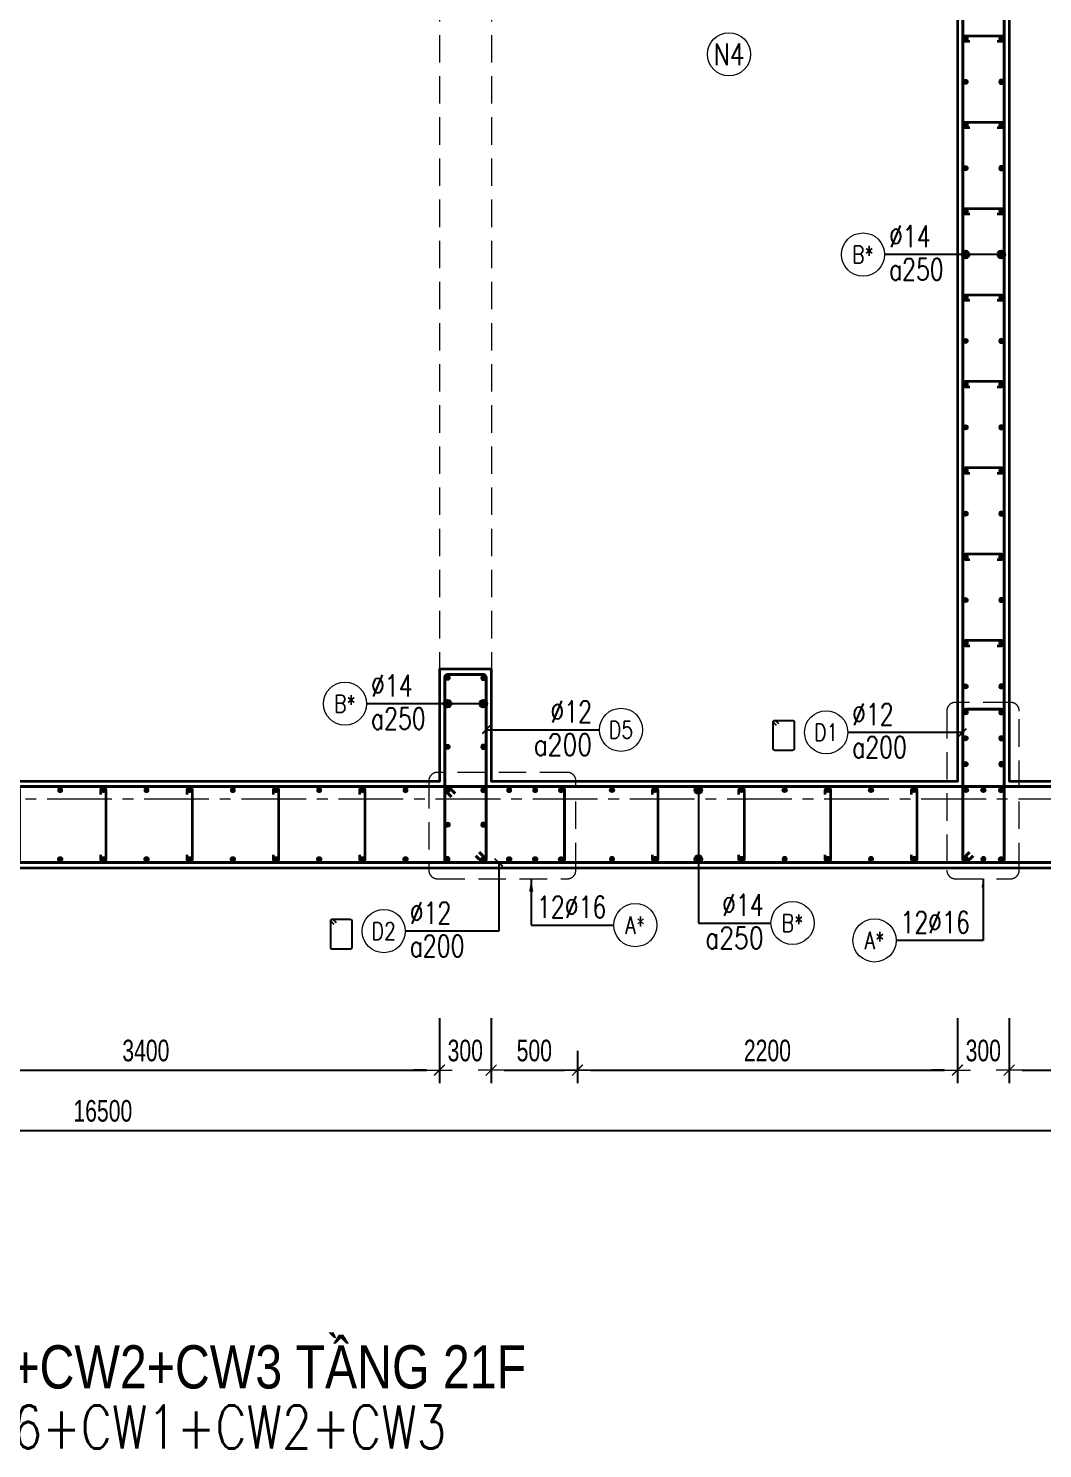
# Model space of a CAD drawing. Header units: millimetres. Extents: x 988833 to 1318015, y -9365 to 47591.
# Drawn here: x 1202603 to 1208477, y 28971 to 37192 of the extents above; entities that cross this region are included whole.
import ezdxf
from ezdxf.enums import TextEntityAlignment as Align

# ---------------------------------------------------------------- set-up
doc = ezdxf.new("R2010")
doc.units = ezdxf.units.MM
doc.header["$MEASUREMENT"] = 0
doc.linetypes.add('HIDDEN2', pattern=[4.7625, 3.175, -1.5875])
doc.linetypes.add('OF_Grid_1$0$CENTER2', pattern=[1.125, 0.75, -0.125, 0.125, -0.125])
doc.layers.get('0').update_dxf_attribs({"lineweight": 20})
doc.layers.get('Defpoints').update_dxf_attribs({"color": 151, "lineweight": 9})
for name, color, linetype, lineweight in [('KC-LEADER', 153, 'Continuous', 18), ('KC-THEP', 6, 'Continuous', 40), ('NDC_S_ANNO', 7, 'Continuous', 20), ('NDC_S_BEAM', 3, 'HIDDEN2', 20), ('NDC_S_DIM', 1, 'Continuous', 15), ('NDC_S_ENG TITLE', 3, 'Continuous', 20), ('NDC_S_HIDDEN', 8, 'HIDDEN2', 13), ('NDC_S_LEADER', 1, 'Continuous', 15), ('NDC_S_REBAR', 4, 'Continuous', 35), ('NDC_S_STIRRUP', 4, 'Continuous', 40), ('NDC_S_TEXT SYMBOL', 7, 'Continuous', 20), ('NDC_S_VN TEXT', 7, 'Continuous', 20), ('NDC_S_VN TITLE', 6, 'Continuous', 35), ('NDC_S_WALL', 6, 'Continuous', 35), ('OF_Grid_1$0$NDC_S_AXIS', 5, 'OF_Grid_1$0$CENTER2', 13)]:
    doc.layers.add(name, color=color, linetype=linetype, lineweight=lineweight)
doc.layers.add('Ligature', color=1, linetype='Continuous')
doc.styles.add('NDC_ANNO', font='', dxfattribs={"width": 0.8})
doc.styles.add('NDC_ARIAL', font='arial.ttf', dxfattribs={"width": 0.85})
doc.styles.add('NDC_DIM', font='', dxfattribs={"width": 0.75})
doc.styles.add('NDC_EN TXT', font='romans.shx', dxfattribs={"width": 0.8})
doc.styles.add('NDC_VIE TXT', font='arial.ttf', dxfattribs={"width": 0.8})
doc.styles.get('NDC_ANNO').set_extended_font_data('Dotum')
doc.styles.get('NDC_DIM').set_extended_font_data('Dotum')
doc.dimstyles.new('NDC_1-50', dxfattribs={"dimscale": 50, "dimtxt": 2.5, "dimasz": 1, "dimexe": 1.5, "dimexo": 0, "dimgap": 0.8, "dimtad": 1, "dimdec": 0, "dimdsep": 46, "dimtxsty": 'NDC_ARIAL', "dimblk": 'DIMMARK', "dimcen": 49999.938995, "dimdle": 1.5, "dimclrd": 1, "dimclre": 1, "dimclrt": 3, "dimadec": 0, "dimazin": 0, "dimtfac": 1, "dimtdec": 0, "dimtix": 1, "dimtmove": 2, "dimatfit": 3, "dimfxl": 1, "dimarcsym": 0})
doc.dimstyles.new('NDC_dim_30', dxfattribs={"dimscale": 30, "dimtxt": 2.5, "dimasz": 1.5, "dimexe": 1.5, "dimexo": 2.5, "dimgap": 1, "dimtad": 1, "dimdec": 0, "dimzin": 0, "dimdsep": 46, "dimtxsty": 'NDC_DIM', "dimblk": 'DIMMARK', "dimcen": 0.09, "dimdle": 1.2, "dimclrd": 1, "dimclre": 1, "dimclrt": 3, "dimadec": 0, "dimazin": 0, "dimtfac": 1, "dimtdec": 0, "dimtix": 1, "dimtofl": 0, "dimtmove": 0, "dimatfit": 3, "dimfxl": 6, "dimfxlon": 1, "dimtolj": 1, "dimtzin": 0, "dimarcsym": 0})
doc.dimstyles.new('NDC_dim_50', dxfattribs={"dimscale": 50, "dimtxt": 2.5, "dimasz": 1.5, "dimexe": 1.5, "dimexo": 2.5, "dimgap": 1, "dimtad": 1, "dimdec": 0, "dimzin": 0, "dimdsep": 46, "dimtxsty": 'NDC_DIM', "dimblk": 'DIMMARK', "dimcen": 0.09, "dimdle": 1.2, "dimclrd": 1, "dimclre": 1, "dimclrt": 3, "dimadec": 0, "dimazin": 0, "dimtfac": 1, "dimtdec": 0, "dimtix": 1, "dimtofl": 0, "dimtmove": 0, "dimatfit": 3, "dimfxl": 6, "dimfxlon": 1, "dimtolj": 1, "dimtzin": 0, "dimarcsym": 0})

# ---------------------------------------------------------------- blocks, each defined once
blk = doc.blocks.new('DIMMARK')
at = {"layer": 'NDC_S_DIM', "color": 1}
blk.add_line((-1.5, 0), (1, 0), dxfattribs=at)
at = {"layer": 'NDC_S_DIM', "color": 2, "const_width": 0.1}
blk.add_lwpolyline([(-0.42, -0.42), (0.42, 0.42)], dxfattribs=at)
blk = doc.blocks.new('*D934')
at = {"layer": 'Defpoints', "color": 0, "ltscale": 200, "transparency": 16777216}
for p in [(1211284.5, 32648.7), (1194784.5, 32332.9), (1211284.5, 30812.6)]:
    blk.add_point(p, dxfattribs=at)
at = {"layer": 'NDC_S_DIM', "color": 1, "lineweight": -2, "ltscale": 200, "transparency": 16777216}
for p, q in [((1194784.5, 31112.6), (1194784.5, 30737.6)), ((1211284.5, 31112.6), (1211284.5, 30737.6)), ((1194859.5, 30812.6), (1211209.5, 30812.6))]:
    blk.add_line(p, q, dxfattribs=at)
at = {"layer": 'NDC_S_DIM', "color": 1, "lineweight": -2, "ltscale": 200, "transparency": 16777216, "xscale": 75, "yscale": 75, "zscale": 75, "rotation": 180}
blk.add_blockref('DIMMARK', (1194784.5, 30812.6), dxfattribs=at)
at = {"layer": 'NDC_S_DIM', "color": 1, "lineweight": -2, "ltscale": 200, "transparency": 16777216, "xscale": 75, "yscale": 75, "zscale": 75}
blk.add_blockref('DIMMARK', (1211284.5, 30812.6), dxfattribs=at)
at = {"layer": 'NDC_S_DIM', "color": 3, "ltscale": 200, "transparency": 16777216, "insert": (1203034.5, 30925.2), "char_height": 125, "attachment_point": 5, "style": 'NDC_DIM'}
blk.add_mtext('\\A1;16500', dxfattribs=at)
blk = doc.blocks.new('THEP')
at = {"layer": 'KC-LEADER', "color": 6}
blk.add_circle((0, 0), 14, dxfattribs=at)
at = {"layer": 'KC-THEP'}
for p, q in [((-14, 0), (14, 0)), ((9.9, 9.9), (-9.9, -9.9)), ((-9.9, 9.9), (9.9, -9.9)), ((0, 14), (0, -14))]:
    blk.add_line(p, q, dxfattribs=at)
blk = doc.blocks.new('*U11')
blk.add_circle((-2.5, 0), 2.5)
at = {"layer": 'NDC_S_VN TEXT', "color": 3, "style": 'NDC_EN TXT', "width": 0.75}
for tag, p in [('DK1', (0.5, 0.85)), ('KC1', (0.5, -2.97))]:
    blk.add_attdef(tag, p, '', height=2.5, dxfattribs=at)
at = {"layer": 'NDC_S_VN TEXT', "color": 7, "style": 'NDC_EN TXT', "width": 0.8}
blk.add_attdef('SH2', text='', height=2, dxfattribs=at).set_placement((-2.5, 0), align=Align.MIDDLE)
blk = doc.blocks.new('*U10')
blk.add_circle((2.5, 0), 2.5)
at = {"layer": 'NDC_S_VN TEXT', "color": 3, "style": 'NDC_EN TXT'}
for tag, width, p in [('DK2', 0.75, (-0.85, 0.85)), ('KC2', 0.8, (-0.85, -2.97))]:
    blk.add_attdef(tag, text='', height=2.5, dxfattribs=dict(at, width=width)).set_placement(p, align=Align.RIGHT)
at = {"layer": 'NDC_S_VN TEXT', "color": 7, "style": 'NDC_EN TXT', "width": 0.8}
blk.add_attdef('SH3', text='', height=2, dxfattribs=at).set_placement((2.5, 0), align=Align.MIDDLE)
blk = doc.blocks.new('*U13')
blk.add_circle((-2.5, 0), 2.5)
at = {"layer": 'NDC_S_VN TEXT', "color": 3, "style": 'NDC_EN TXT', "width": 0.75}
blk.add_attdef('DK1', (0.5, 0.85), '', height=2.5, dxfattribs=at)
at = {"layer": 'NDC_S_VN TEXT', "color": 7, "style": 'NDC_EN TXT', "width": 0.8}
blk.add_attdef('SH2', text='', height=2, dxfattribs=at).set_placement((-2.5, 0), align=Align.MIDDLE)
blk = doc.blocks.new('*D977')
at = {"layer": 'Defpoints', "color": 0, "transparency": 16777216}
for p in [(1205283.5, 32821.7), (1204983.5, 32321.7), (1205283.5, 31161.8)]:
    blk.add_point(p, dxfattribs=at)
at = {"layer": 'NDC_S_DIM', "color": 1, "lineweight": -2, "transparency": 16777216}
for p, q in [((1204983.5, 31461.8), (1204983.5, 31086.8)), ((1205283.5, 31461.8), (1205283.5, 31086.8)), ((1204908.5, 31161.8), (1204833.5, 31161.8)), ((1205358.5, 31161.8), (1205433.5, 31161.8))]:
    blk.add_line(p, q, dxfattribs=at)
at = {"layer": 'NDC_S_DIM', "color": 1, "lineweight": -2, "transparency": 16777216, "xscale": 75, "yscale": 75, "zscale": 75}
blk.add_blockref('DIMMARK', (1204983.5, 31161.8), dxfattribs=at)
at = {"layer": 'NDC_S_DIM', "color": 1, "lineweight": -2, "transparency": 16777216, "xscale": 75, "yscale": 75, "zscale": 75, "rotation": 180}
blk.add_blockref('DIMMARK', (1205283.5, 31161.8), dxfattribs=at)
at = {"layer": 'NDC_S_DIM', "color": 3, "transparency": 16777216, "insert": (1205133.5, 31274.4), "char_height": 125, "attachment_point": 5, "style": 'NDC_DIM'}
blk.add_mtext('\\A1;300', dxfattribs=at)
blk = doc.blocks.new('*D978')
at = {"layer": 'Defpoints', "color": 0, "transparency": 16777216}
for p in [(1205283.5, 32821.7), (1205783.2, 31398.6), (1205783.2, 31161.8)]:
    blk.add_point(p, dxfattribs=at)
at = {"layer": 'NDC_S_DIM', "color": 1, "lineweight": -2, "transparency": 16777216}
for p, q in [((1205283.5, 31461.8), (1205283.5, 31086.8)), ((1205783.2, 31273.6), (1205783.2, 31086.8)), ((1205358.5, 31161.8), (1205708.2, 31161.8))]:
    blk.add_line(p, q, dxfattribs=at)
at = {"layer": 'NDC_S_DIM', "color": 1, "lineweight": -2, "transparency": 16777216, "xscale": 75, "yscale": 75, "zscale": 75, "rotation": 180}
blk.add_blockref('DIMMARK', (1205283.5, 31161.8), dxfattribs=at)
at = {"layer": 'NDC_S_DIM', "color": 1, "lineweight": -2, "transparency": 16777216, "xscale": 75, "yscale": 75, "zscale": 75}
blk.add_blockref('DIMMARK', (1205783.2, 31161.8), dxfattribs=at)
at = {"layer": 'NDC_S_DIM', "color": 3, "transparency": 16777216, "insert": (1205533.3, 31274.4), "char_height": 125, "attachment_point": 5, "style": 'NDC_DIM'}
blk.add_mtext('\\A1;500', dxfattribs=at)
blk = doc.blocks.new('*D979')
at = {"layer": 'Defpoints', "color": 0, "transparency": 16777216}
for p in [(1207983.5, 32821.7), (1205783.2, 31398.6), (1207983.5, 31161.8)]:
    blk.add_point(p, dxfattribs=at)
at = {"layer": 'NDC_S_DIM', "color": 1, "lineweight": -2, "transparency": 16777216}
for p, q in [((1207983.5, 31461.8), (1207983.5, 31086.8)), ((1205783.2, 31273.6), (1205783.2, 31086.8)), ((1205858.2, 31161.8), (1207908.5, 31161.8))]:
    blk.add_line(p, q, dxfattribs=at)
at = {"layer": 'NDC_S_DIM', "color": 1, "lineweight": -2, "transparency": 16777216, "xscale": 75, "yscale": 75, "zscale": 75, "rotation": 180}
blk.add_blockref('DIMMARK', (1205783.2, 31161.8), dxfattribs=at)
at = {"layer": 'NDC_S_DIM', "color": 1, "lineweight": -2, "transparency": 16777216, "xscale": 75, "yscale": 75, "zscale": 75}
blk.add_blockref('DIMMARK', (1207983.5, 31161.8), dxfattribs=at)
at = {"layer": 'NDC_S_DIM', "color": 3, "transparency": 16777216, "insert": (1206883.3, 31274.4), "char_height": 125, "attachment_point": 5, "style": 'NDC_DIM'}
blk.add_mtext('\\A1;2200', dxfattribs=at)
blk = doc.blocks.new('*D980')
at = {"layer": 'Defpoints', "color": 0, "transparency": 16777216}
for p in [(1207983.5, 32821.7), (1208283.5, 32821.7), (1208283.5, 31161.8)]:
    blk.add_point(p, dxfattribs=at)
at = {"layer": 'NDC_S_DIM', "color": 1, "lineweight": -2, "transparency": 16777216}
for p, q in [((1207983.5, 31461.8), (1207983.5, 31086.8)), ((1208283.5, 31461.8), (1208283.5, 31086.8)), ((1207908.5, 31161.8), (1207833.5, 31161.8)), ((1208358.5, 31161.8), (1208433.5, 31161.8))]:
    blk.add_line(p, q, dxfattribs=at)
at = {"layer": 'NDC_S_DIM', "color": 1, "lineweight": -2, "transparency": 16777216, "xscale": 75, "yscale": 75, "zscale": 75}
blk.add_blockref('DIMMARK', (1207983.5, 31161.8), dxfattribs=at)
at = {"layer": 'NDC_S_DIM', "color": 1, "lineweight": -2, "transparency": 16777216, "xscale": 75, "yscale": 75, "zscale": 75, "rotation": 180}
blk.add_blockref('DIMMARK', (1208283.5, 31161.8), dxfattribs=at)
at = {"layer": 'NDC_S_DIM', "color": 3, "transparency": 16777216, "insert": (1208133.5, 31274.4), "char_height": 125, "attachment_point": 5, "style": 'NDC_DIM'}
blk.add_mtext('\\A1;300', dxfattribs=at)
blk = doc.blocks.new('*D981')
at = {"layer": 'Defpoints', "color": 0, "transparency": 16777216}
for p in [(1208283.5, 32821.7), (1210483.1, 32770.1), (1210483.1, 31161.8)]:
    blk.add_point(p, dxfattribs=at)
at = {"layer": 'NDC_S_DIM', "color": 1, "lineweight": -2, "transparency": 16777216}
for p, q in [((1208283.5, 31461.8), (1208283.5, 31086.8)), ((1210483.1, 31461.8), (1210483.1, 31086.8)), ((1208358.5, 31161.8), (1210408.1, 31161.8))]:
    blk.add_line(p, q, dxfattribs=at)
at = {"layer": 'NDC_S_DIM', "color": 1, "lineweight": -2, "transparency": 16777216, "xscale": 75, "yscale": 75, "zscale": 75, "rotation": 180}
blk.add_blockref('DIMMARK', (1208283.5, 31161.8), dxfattribs=at)
at = {"layer": 'NDC_S_DIM', "color": 1, "lineweight": -2, "transparency": 16777216, "xscale": 75, "yscale": 75, "zscale": 75}
blk.add_blockref('DIMMARK', (1210483.1, 31161.8), dxfattribs=at)
at = {"layer": 'NDC_S_DIM', "color": 3, "transparency": 16777216, "insert": (1209383.3, 31274.4), "char_height": 125, "attachment_point": 5, "style": 'NDC_DIM'}
blk.add_mtext('\\A1;2200', dxfattribs=at)
blk = doc.blocks.new('*D994')
at = {"layer": 'Defpoints', "color": 0, "ltscale": 200, "transparency": 16777216}
for p in [(1201583.7, 32332.9), (1204983.5, 32332.9), (1204983.5, 31161.8)]:
    blk.add_point(p, dxfattribs=at)
at = {"layer": 'NDC_S_DIM', "color": 1, "lineweight": -2, "ltscale": 200, "transparency": 16777216}
for p, q in [((1201583.7, 31461.8), (1201583.7, 31086.8)), ((1204983.5, 31461.8), (1204983.5, 31086.8)), ((1201658.7, 31161.8), (1204908.5, 31161.8))]:
    blk.add_line(p, q, dxfattribs=at)
at = {"layer": 'NDC_S_DIM', "color": 1, "lineweight": -2, "ltscale": 200, "transparency": 16777216, "xscale": 75, "yscale": 75, "zscale": 75, "rotation": 180}
blk.add_blockref('DIMMARK', (1201583.7, 31161.8), dxfattribs=at)
at = {"layer": 'NDC_S_DIM', "color": 1, "lineweight": -2, "ltscale": 200, "transparency": 16777216, "xscale": 75, "yscale": 75, "zscale": 75}
blk.add_blockref('DIMMARK', (1204983.5, 31161.8), dxfattribs=at)
at = {"layer": 'NDC_S_DIM', "color": 3, "ltscale": 200, "transparency": 16777216, "insert": (1203283.6, 31274.4), "char_height": 125, "attachment_point": 5, "style": 'NDC_DIM'}
blk.add_mtext('\\A1;3400', dxfattribs=at)
blk = doc.blocks.new('*U997')
at = {"layer": 'KC-THEP', "xscale": -1, "rotation": 170.331435563619}
blk.add_blockref('THEP', (0, 200), dxfattribs=at)
at = {"layer": 'KC-THEP', "rotation": 9.668564436380946}
blk.add_blockref('THEP', (0, -200), dxfattribs=at)
blk = doc.blocks.new('*U998')
at = {"layer": 'NDC_S_WALL', "color": 0, "linetype": 'ByBlock', "lineweight": -2, "transparency": 16777216}
for p in [(0, 0), (250, 0), (500, 0), (750, 0), (1000, 0), (1250, 0), (1500, 0), (1750, 0), (2000, 0), (2250, 0), (2500, 0), (2750, 0), (3000, 0), (3250, 0)]:
    blk.add_blockref('*U997', p, dxfattribs=at)
blk = doc.blocks.new('*U1000')
at = {"layer": 'NDC_S_REBAR'}
blk.add_lwpolyline([(-15, 175), (-15, 200, -1), (15, 200), (15, -200, -1), (-15, -200), (-15, -175)], format="xyb", dxfattribs=at)
blk = doc.blocks.new('*U999')
at = {"layer": 'NDC_S_HIDDEN', "color": 0, "linetype": 'ByBlock', "lineweight": -2, "transparency": 16777216}
for p in [(0, 0), (500, 0), (1000, 0), (1500, 0), (2000, 0), (2500, 0)]:
    blk.add_blockref('*U1000', p, dxfattribs=at)
blk = doc.blocks.new('*U9')
blk.add_circle((2.5, 0), 2.5)
at = {"layer": 'NDC_S_VN TEXT', "color": 3, "style": 'NDC_EN TXT', "width": 0.75}
blk.add_attdef('DK2', text='', height=2.5, dxfattribs=at).set_placement((-0.85, 0.85), align=Align.RIGHT)
at = {"layer": 'NDC_S_VN TEXT', "color": 7, "style": 'NDC_EN TXT', "width": 0.8}
blk.add_attdef('SH3', text='', height=2, dxfattribs=at).set_placement((2.5, 0), align=Align.MIDDLE)
blk = doc.blocks.new('Drawing name_symbol')
at = {"layer": 'NDC_S_ENG TITLE', "style": 'NDC_EN TXT', "width": 0.8}
blk.add_attdef('SECTDET1', text='', height=5, dxfattribs=at).set_placement((0, 1.01), align=Align.CENTER)
at = {"layer": 'NDC_S_TEXT SYMBOL', "lineweight": 25, "style": 'NDC_ANNO', "width": 0.8}
blk.add_attdef('SSCALE', text='', height=2.5, dxfattribs=at).set_placement((0, -4), align=Align.CENTER)
at = {"layer": 'NDC_S_VN TITLE', "style": 'NDC_VIE TXT', "width": 0.8}
blk.add_attdef('SECTDET2', text='', height=5, dxfattribs=at).set_placement((0, 7.97), align=Align.CENTER)

msp = doc.modelspace()

# ---------------------------------------------------------------- linework, layer by layer
msp.add_circle((1206660.6, 37042.3), 125)
at = {"layer": 'Ligature'}
for points in [[(1206935.6, 33156.1), (1206919.6, 33172.1, -0.668179), (1206925.4, 33186), (1207030, 33186, -0.414214), (1207038.2, 33177.8), (1207038.2, 33020.7, -0.414214), (1207030, 33012.6), (1206925.4, 33012.6, -0.414214), (1206917.2, 33020.7), (1206917.2, 33177.8, -0.668179), (1206931.2, 33183.6), (1206947.1, 33167.6)], [(1204373.4, 32005.3), (1204357.4, 32021.3, -0.668179), (1204363.2, 32035.2), (1204467.8, 32035.2, -0.414214), (1204476, 32027.1), (1204476, 31870, -0.414214), (1204467.8, 31861.8), (1204363.2, 31861.8, -0.414214), (1204355, 31870), (1204355, 32027.1, -0.668179), (1204369, 32032.9), (1204384.9, 32016.9)]]:
    msp.add_lwpolyline(points, format="xyb", dxfattribs=at)
at = {"layer": 'NDC_S_BEAM', "ltscale": 50}
for p, q in [((1204984.5, 43582.9), (1204984.5, 33482.9)), ((1205284.5, 43582.9), (1205284.5, 33482.9))]:
    msp.add_line(p, q, dxfattribs=at)
at = {"layer": 'NDC_S_HIDDEN', "ltscale": 50}
for points in [[(1207972.1, 32269.5), (1208291.9, 32269.5, 0.414214), (1208341.9, 32319.5), (1208341.9, 33240.3, 0.414214), (1208291.9, 33290.3), (1207972.1, 33290.3, 0.414214), (1207922.1, 33240.3), (1207922.1, 32319.5, 0.414214)], [(1204972.1, 32269.5), (1205724.3, 32269.5, 0.414214), (1205774.3, 32319.5), (1205774.3, 32835.3, 0.414214), (1205724.3, 32885.3), (1204972.1, 32885.3, 0.414214), (1204922.1, 32835.3), (1204922.1, 32319.5, 0.414214)]]:
    msp.add_lwpolyline(points, format="xyb", close=True, dxfattribs=at)
at = {"layer": 'NDC_S_REBAR'}
for points in [[(1208213, 37117.9), (1208238, 37117.9, 1), (1208238, 37147.9), (1208030.9, 37147.9, 1), (1208030.9, 37117.9), (1208055.9, 37117.9)], [(1208213, 36617.9), (1208238, 36617.9, 1), (1208238, 36647.9), (1208030.9, 36647.9, 1), (1208030.9, 36617.9), (1208055.9, 36617.9)], [(1208213, 36117.9), (1208238, 36117.9, 1), (1208238, 36147.9), (1208030.9, 36147.9, 1), (1208030.9, 36117.9), (1208055.9, 36117.9)], [(1208213, 35617.9), (1208238, 35617.9, 1), (1208238, 35647.9), (1208030.9, 35647.9, 1), (1208030.9, 35617.9), (1208055.9, 35617.9)], [(1208213, 35117.9), (1208238, 35117.9, 1), (1208238, 35147.9), (1208030.9, 35147.9, 1), (1208030.9, 35117.9), (1208055.9, 35117.9)], [(1208213, 34617.9), (1208238, 34617.9, 1), (1208238, 34647.9), (1208030.9, 34647.9, 1), (1208030.9, 34617.9), (1208055.9, 34617.9)], [(1208213, 34117.9), (1208238, 34117.9, 1), (1208238, 34147.9), (1208030.9, 34147.9, 1), (1208030.9, 34117.9), (1208055.9, 34117.9)], [(1208213, 33617.9), (1208238, 33617.9, 1), (1208238, 33647.9), (1208030.9, 33647.9, 1), (1208030.9, 33617.9), (1208055.9, 33617.9)], [(1206218.2, 32757.9), (1206218.2, 32782.9, -1), (1206248.2, 32782.9), (1206248.2, 32382.9, -1), (1206218.2, 32382.9), (1206218.2, 32407.9)], [(1206718.2, 32757.9), (1206718.2, 32782.9, -1), (1206748.2, 32782.9), (1206748.2, 32382.9, -1), (1206718.2, 32382.9), (1206718.2, 32407.9)], [(1207218.2, 32757.9), (1207218.2, 32782.9, -1), (1207248.2, 32782.9), (1207248.2, 32382.9, -1), (1207218.2, 32382.9), (1207218.2, 32407.9)], [(1207718.2, 32757.9), (1207718.2, 32782.9, -1), (1207748.2, 32782.9), (1207748.2, 32382.9, -1), (1207718.2, 32382.9), (1207718.2, 32407.9)]]:
    msp.add_lwpolyline(points, format="xyb", dxfattribs=at)
at = {"layer": 'NDC_S_STIRRUP'}
for points in [[(1208054.5, 32422.9), (1208014.5, 32382.9, 0.414214), (1208034.5, 32362.9), (1208234.5, 32362.9, 0.414214), (1208254.5, 32382.9), (1208254.5, 44682.9, 0.414214), (1208234.5, 44702.9), (1208034.5, 44702.9, 0.414214), (1208014.5, 44682.9), (1208014.5, 32382.9, 0.414214), (1208034.5, 32362.9), (1208074.5, 32402.9)], [(1205214.5, 32422.9), (1205254.5, 32382.9, -0.414214), (1205234.5, 32362.9), (1205034.5, 32362.9, -0.414214), (1205014.5, 32382.9), (1205014.5, 33432.9, -0.414214), (1205034.5, 33452.9), (1205234.5, 33452.9, -0.414214), (1205254.5, 33432.9), (1205254.5, 32382.9, -0.414214), (1205234.5, 32362.9), (1205194.5, 32402.9)], [(1208054.5, 32422.9), (1208014.5, 32382.9, 0.414214), (1208034.5, 32362.9), (1208234.5, 32362.9, 0.414214), (1208254.5, 32382.9), (1208254.5, 33231.5, 0.414214), (1208234.5, 33251.5), (1208034.5, 33251.5, 0.414214), (1208014.5, 33231.5), (1208014.5, 32382.9, 0.414214), (1208034.5, 32362.9), (1208074.5, 32402.9)], [(1211194.5, 32762.9), (1211234.5, 32802.9, -0.414214), (1211254.5, 32782.9), (1211254.5, 32382.9, -0.414214), (1211234.5, 32362.9), (1197833.7, 32362.9, -0.414214), (1197813.7, 32382.9), (1197813.7, 32782.9, -0.414214), (1197833.7, 32802.9), (1211234.5, 32802.9, -0.414214), (1211254.5, 32782.9), (1211214.5, 32742.9)], [(1205074.5, 32762.9), (1205034.5, 32802.9, 0.414214), (1205014.5, 32782.9), (1205014.5, 32382.9, 0.414214), (1205034.5, 32362.9), (1205688, 32362.9, 0.414214), (1205708, 32382.9), (1205708, 32782.9, 0.414214), (1205688, 32802.9), (1205034.5, 32802.9, 0.414214), (1205014.5, 32782.9), (1205054.5, 32742.9)]]:
    msp.add_lwpolyline(points, format="xyb", dxfattribs=at)
at = {"layer": 'NDC_S_WALL'}
for points in [[(1207984.5, 44232.9), (1207984.5, 32832.9), (1205284.5, 32832.9), (1205284.5, 33482.9), (1204984.5, 33482.9), (1204984.5, 32832.9), (1201584.5, 32832.9), (1201584.5, 32832.9), (1201584.5, 33482.9), (1201284.5, 33482.9), (1201284.5, 32832.9), (1198584.5, 32832.9), (1198584.5, 44232.9)], [(1210984.5, 32832.9), (1208284.5, 32832.9), (1208284.5, 44232.9), (1210984.5, 44232.9)], [(1198284.5, 41332.9), (1198284.5, 35932.9), (1198284.5, 35932.9), (1195584.5, 35932.9), (1195584.5, 35932.9), (1195584.5, 36582.9), (1195284.5, 36582.9), (1195284.5, 32832.9), (1195284.5, 32332.9), (1196684.5, 32332.9), (1196684.5, 32832.9), (1196684.5, 32832.9), (1195584.5, 32832.9), (1195584.5, 35632.9), (1195584.5, 35632.9), (1198284.5, 35632.9), (1198284.5, 32832.9), (1197784.5, 32832.9), (1197784.5, 32832.9), (1197784.5, 32332.9), (1197784.5, 32332.9), (1211284.5, 32332.9)]]:
    msp.add_lwpolyline(points, dxfattribs=at)
at = {"layer": 'OF_Grid_1$0$NDC_S_AXIS', "ltscale": 500}
msp.add_line((1186961.8, 32732.9), (1213013.4, 32732.9), dxfattribs=at)

# ---------------------------------------------------------------- block references
at = {"layer": 'KC-THEP'}
for p, rotation in [((1208030.9, 37132.9), 189.6685644363809), ((1208030.9, 36882.9), 189.6685644363809), ((1208030.9, 36632.9), 189.6685644363809), ((1208030.9, 36382.9), 189.6685644363809), ((1208030.9, 36132.9), 189.6685644363809), ((1208030.9, 35882.9), 189.6685644363809), ((1208030.9, 35632.9), 189.6685644363809), ((1208030.9, 35382.9), 189.6685644363809), ((1208030.9, 35132.9), 189.6685644363809), ((1208030.9, 34882.9), 189.6685644363809), ((1208030.9, 34632.9), 189.6685644363809), ((1208030.9, 34382.9), 189.6685644363809), ((1208030.9, 34132.9), 189.6685644363809), ((1208030.9, 33882.9), 189.6685644363809), ((1208030.9, 33632.9), 189.6685644363809), ((1205030.9, 33432.9), 189.6685644363809), ((1208030.9, 33382.9), 189.6685644363809), ((1205030.9, 33282.9), 189.6685644363809), ((1208030.9, 33232.9), 189.6685644363809), ((1205030.9, 33032.9), 189.6685644363809), ((1208030.9, 33082.9), 189.6685644363809), ((1208030.9, 32932.9), 189.6685644363809), ((1205030.9, 32782.9), 189.6685644363809), ((1205983.2, 32782.9), 189.6685644363809), ((1206233.2, 32782.9), 189.6685644363809), ((1206483.2, 32782.9), 189.6685644363809), ((1206733.2, 32782.9), 189.6685644363809), ((1206983.2, 32782.9), 189.6685644363809), ((1207233.2, 32782.9), 189.6685644363809), ((1207483.2, 32782.9), 189.6685644363809), ((1207733.2, 32782.9), 189.6685644363809), ((1208033.2, 32782.9), 189.6685644363809), ((1208134, 32782.9), 189.6685644363809), ((1205030.9, 32582.8), 189.6685644363809), ((1205238, 32382.9), 9.66856443638095), ((1205388, 32382.9), 9.66856443638095), ((1205538, 32382.9), 9.66856443638095), ((1205688, 32382.9), 9.66856443638095), ((1208235.7, 32382.9), 9.66856443638095)]:
    msp.add_blockref('THEP', p, dxfattribs=dict(at, rotation=rotation))
at = {"layer": 'KC-THEP', "xscale": -1}
for p, rotation in [((1208238, 37132.9), 170.331435563619), ((1208238, 36882.9), 170.331435563619), ((1208238, 36632.9), 170.331435563619), ((1208238, 36382.9), 170.331435563619), ((1208238, 36132.9), 170.331435563619), ((1208238, 35882.9), 170.331435563619), ((1208238, 35632.9), 170.331435563619), ((1208238, 35382.9), 170.331435563619), ((1208238, 35132.9), 170.331435563619), ((1208238, 34882.9), 170.331435563619), ((1208238, 34632.9), 170.331435563619), ((1208238, 34382.9), 170.331435563619), ((1208238, 34132.9), 170.331435563619), ((1208238, 33882.9), 170.331435563619), ((1208238, 33632.9), 170.331435563619), ((1205238, 33432.9), 170.331435563619), ((1208238, 33382.9), 170.331435563619), ((1205238, 33282.9), 170.331435563619), ((1208238, 33232.9), 170.331435563619), ((1205238, 33032.9), 170.331435563619), ((1208238, 33082.9), 170.331435563619), ((1208238, 32932.9), 170.331435563619), ((1205238, 32782.9), 170.331435563619), ((1205388, 32782.9), 170.331435563619), ((1205538, 32782.9), 170.331435563619), ((1205688, 32782.9), 170.331435563619), ((1208235.7, 32782.9), 170.331435563619), ((1205238, 32582.8), 170.331435563619), ((1205030.9, 32382.9), 350.3314355636191), ((1205983.2, 32382.9), 350.3314355636191), ((1206233.2, 32382.9), 350.3314355636191), ((1206483.2, 32382.9), 350.3314355636191), ((1206733.2, 32382.9), 350.3314355636191), ((1206983.2, 32382.9), 350.3314355636191), ((1207233.2, 32382.9), 350.3314355636191), ((1207483.2, 32382.9), 350.3314355636191), ((1207733.2, 32382.9), 350.3314355636191), ((1208033.2, 32382.9), 350.3314355636191), ((1208134, 32382.9), 350.3314355636191)]:
    msp.add_blockref('THEP', p, dxfattribs=dict(at, rotation=rotation))
at = {"layer": 'NDC_S_ANNO'}
ref = msp.add_blockref('Drawing name_symbol', (1201740.8, 28920.3), dxfattribs=dict(at, xscale=50, yscale=50, zscale=50))
ref.add_attrib('SECTDET1', 'DETAIL OF CORE WALL OF-CW6+CW1+CW2+CW3', dxfattribs={"layer": 'NDC_S_ENG TITLE', "height": 250, "style": 'NDC_EN TXT', "width": 0.8}).set_placement((1201740.8, 28970.9), align=Align.CENTER)
ref.add_attrib('SECTDET2', 'CHI TIẾT LÕI VÁCH OF-CW6+CW1+CW2+CW3 TẦNG 21F', dxfattribs={"layer": 'NDC_S_VN TITLE', "height": 250, "style": 'NDC_VIE TXT', "width": 0.8}).set_placement((1201740.8, 29318.9), align=Align.CENTER)
at = {"layer": 'NDC_S_HIDDEN'}
msp.add_blockref('*U999', (1202037.2, 32582.9), dxfattribs=at)
at = {"layer": 'NDC_S_VN TEXT', "xscale": 50, "yscale": 50, "zscale": 50}
for name, p, values in [('*U11', (1207562, 35882.9), {'SH2': 'B*', 'DK1': '%%C14', 'KC1': 'a250'}), ('*U11', (1204562, 33282.9), {'SH2': 'B*', 'DK1': '%%C14', 'KC1': 'a250'}), ('*U10', (1205910.4, 33131.6), {'SH3': 'D5', 'DK2': '%%C12', 'KC2': 'a200'}), ('*U11', (1207348.5, 33117.1), {'SH2': 'D1', 'DK1': '%%C12', 'KC1': 'a200'}), ('*U9', (1205993.2, 32001.2), {'SH3': 'A*', 'DK2': '12%%C16'}), ('*U10', (1206903.9, 32013.2), {'SH3': 'B*', 'DK2': '%%C14', 'KC2': 'a250'}), ('*U11', (1204786.3, 31966.3), {'SH2': 'D2', 'DK1': '%%C12', 'KC1': 'a200'}), ('*U13', (1207628.6, 31912.6), {'SH2': 'A*', 'DK1': '12%%C16'})]:
    msp.add_blockref(name, p, dxfattribs=at).add_auto_attribs(values)
at = {"layer": 'NDC_S_WALL'}
msp.add_blockref('*U998', (1201537.2, 32582.9), dxfattribs=at)

# ---------------------------------------------------------------- texts
at = {"layer": 'NDC_S_VN TEXT', "color": 7, "style": 'NDC_EN TXT', "width": 0.8}
msp.add_attdef('N4', text='3', height=125, dxfattribs=at).set_placement((1206660.6, 37042.3), align=Align.MIDDLE)

# ---------------------------------------------------------------- dimensions: what is measured, and where the dimension line sits
at = {"layer": 'NDC_S_DIM'}
dim = msp.add_linear_dim(base=(1205283.5, 31161.8), p1=(1204983.5, 32321.7), p2=(1205283.5, 32821.7), dimstyle='NDC_dim_50', dxfattribs=at)
dim.commit()
dim.dimension.update_dxf_attribs({"geometry": '*D977', "text_midpoint": (1205133.5, 31274.4)})
for base, p1, p2, picture, middle in [((1205783.2, 31161.8), (1205283.5, 32821.7), (1205783.2, 31398.6), '*D978', (1205533.3, 31274.4)), ((1207983.5, 31161.8), (1205783.2, 31398.6), (1207983.5, 32821.7), '*D979', (1206883.3, 31274.4)), ((1208283.5, 31161.8), (1207983.5, 32821.7), (1208283.5, 32821.7), '*D980', (1208133.5, 31274.4)), ((1210483.1, 31161.8), (1208283.5, 32821.7), (1210483.1, 32770.1), '*D981', (1209383.3, 31274.4))]:
    dim = msp.add_linear_dim(base=base, p1=p1, p2=p2, dimstyle='NDC_dim_50', override={"dimtmove": 1}, dxfattribs=at)
    dim.commit()
    dim.dimension.update_dxf_attribs({"geometry": picture, "text_midpoint": middle})
at = {"layer": 'NDC_S_DIM', "ltscale": 200}
for base, p1, p2, picture, middle in [((1211284.5, 30812.6), (1194784.5, 32332.9), (1211284.5, 32648.7), '*D934', (1203034.5, 30925.2)), ((1204983.5, 31161.8), (1201583.7, 32332.9), (1204983.5, 32332.9), '*D994', (1203283.6, 31274.4))]:
    dim = msp.add_linear_dim(base=base, p1=p1, p2=p2, dimstyle='NDC_dim_50', override={"dimtmove": 1}, dxfattribs=at)
    dim.commit()
    dim.dimension.update_dxf_attribs({"geometry": picture, "text_midpoint": middle})

# ---------------------------------------------------------------- leaders
at = {"layer": 'NDC_S_LEADER'}
for points, dimstyle, override in [([(1208238, 35882.9), (1207562, 35882.9)], 'NDC_dim_30', {"dimtad": 0, "dimldrblk": 'Origin'}), ([(1208030.9, 35882.9), (1207562, 35882.9)], 'NDC_dim_30', {"dimtad": 0, "dimldrblk": 'Origin'}), ([(1205238, 33282.9), (1204562, 33282.9)], 'NDC_dim_30', {"dimtad": 0, "dimldrblk": 'Origin'}), ([(1205030.9, 33282.9), (1204562, 33282.9)], 'NDC_dim_30', {"dimtad": 0, "dimldrblk": 'Origin'}), ([(1205253.7, 33131.6), (1205910.4, 33131.6)], 'NDC_dim_30', {"dimtad": 0, "dimldrblk": 'Oblique'}), ([(1208014.5, 33117.1), (1207346.4, 33117.1)], 'NDC_dim_30', {"dimtad": 0, "dimldrblk": 'Oblique'}), ([(1206483.2, 32782.9), (1206483.2, 32013), (1206903.9, 32013)], 'NDC_dim_30', {"dimgap": 1, "dimtad": 0, "dimldrblk": 'Origin'}), ([(1206483.2, 32382.9), (1206483.2, 32013), (1206903.9, 32013)], 'NDC_dim_30', {"dimgap": 1, "dimtad": 0, "dimldrblk": 'Origin'}), ([(1205327.9, 32362.9), (1205327.9, 31966.3), (1204786.3, 31966.3)], 'NDC_dim_30', {"dimgap": 1, "dimtad": 0, "dimldrblk": 'Oblique'}), ([(1205515.4, 32269.5), (1205515.4, 32001), (1205993.2, 32001)], 'NDC_dim_50', {"dimgap": 1, "dimtad": 0})]:
    msp.add_leader(points, dimstyle=dimstyle, override=override, dxfattribs=at)
msp.add_leader([(1208132, 32269.5), (1208132, 31912.6), (1207628.6, 31912.6)], dimstyle='NDC_1-50', dxfattribs=at)

doc.saveas('drawing.dxf')
